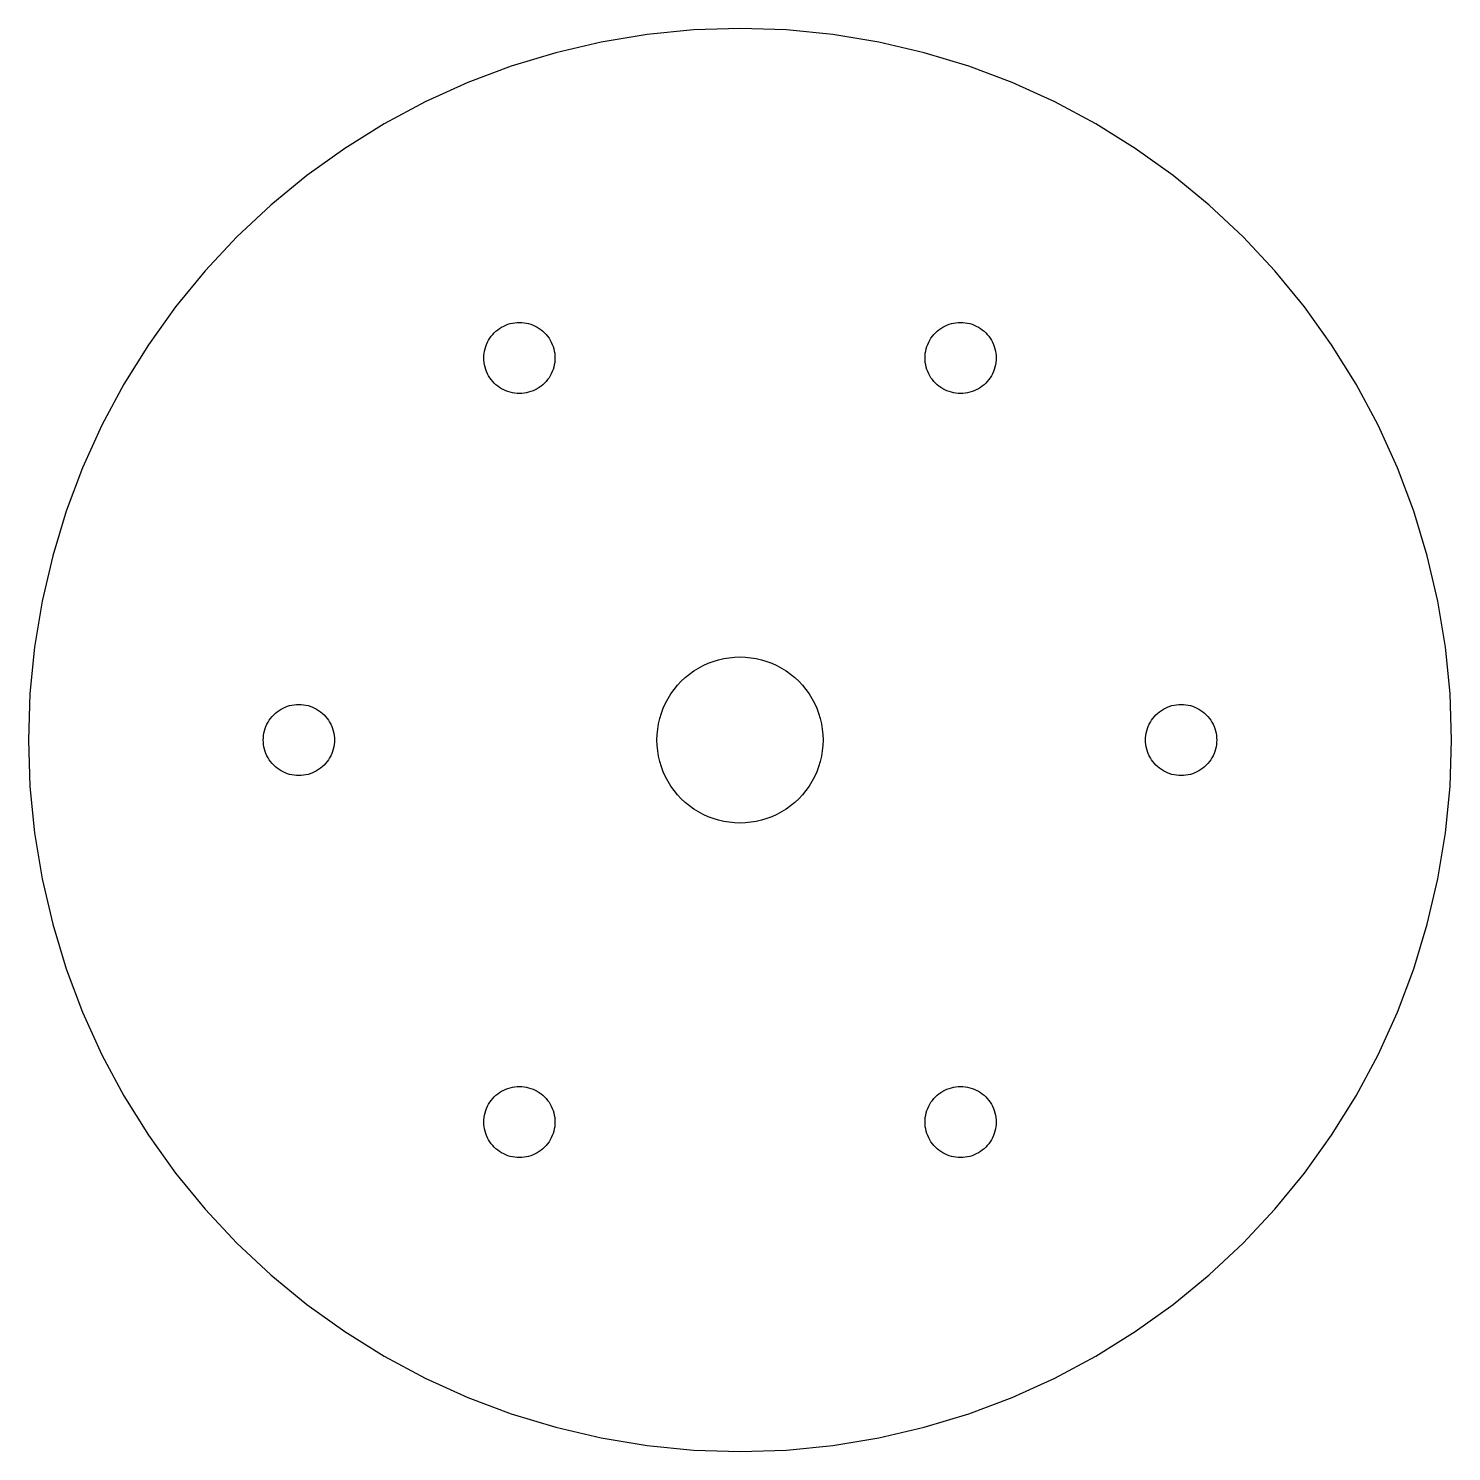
# Model space of a CAD drawing. Header units: millimetres. Extents: x -45 to 45, y -45 to 45.
import ezdxf

# ---------------------------------------------------------------- set-up
doc = ezdxf.new("R2010")
doc.units = ezdxf.units.MM

msp = doc.modelspace()

# ---------------------------------------------------------------- linework, layer by layer
at = {"layer": 'SCHNITT'}
for points in [[(2.943, -44.904), (5.874, -44.615), (8.779, -44.135), (11.647, -43.467), (14.465, -42.612), (17.221, -41.575), (19.903, -40.359), (22.5, -38.971), (25.001, -37.416), (27.394, -35.701), (29.671, -33.833), (31.82, -31.82), (33.833, -29.671), (35.701, -27.394), (37.416, -25.001), (38.971, -22.5), (40.359, -19.903), (41.575, -17.221), (42.612, -14.465), (43.467, -11.647), (44.135, -8.779), (44.615, -5.874), (44.904, -2.943), (45, 0), (44.904, 2.943), (44.615, 5.874), (44.135, 8.779), (43.467, 11.647), (42.612, 14.465), (41.575, 17.221), (40.359, 19.903), (38.971, 22.5), (37.416, 25.001), (35.701, 27.394), (33.833, 29.671), (31.82, 31.82), (29.671, 33.833), (27.394, 35.701), (25.001, 37.416), (22.5, 38.971), (19.903, 40.359), (17.221, 41.575), (14.465, 42.612), (11.647, 43.467), (8.779, 44.135), (5.874, 44.615), (2.943, 44.904), (0, 45), (-2.943, 44.904), (-5.874, 44.615), (-8.779, 44.135), (-11.647, 43.467), (-14.465, 42.612), (-17.221, 41.575), (-19.903, 40.359), (-22.5, 38.971), (-25.001, 37.416), (-27.394, 35.701), (-29.671, 33.833), (-31.82, 31.82), (-33.833, 29.671), (-35.701, 27.394), (-37.416, 25.001), (-38.971, 22.5), (-40.359, 19.903), (-41.575, 17.221), (-42.612, 14.465), (-43.467, 11.647), (-44.135, 8.779), (-44.615, 5.874), (-44.904, 2.943), (-45, 0), (-44.904, -2.943), (-44.615, -5.874), (-44.135, -8.779), (-43.467, -11.647), (-42.612, -14.465), (-41.575, -17.221), (-40.359, -19.903), (-38.971, -22.5), (-37.416, -25.001), (-35.701, -27.394), (-33.833, -29.671), (-31.82, -31.82), (-29.671, -33.833), (-27.394, -35.701), (-25.001, -37.416), (-22.5, -38.971), (-19.903, -40.359), (-17.221, -41.575), (-14.465, -42.612), (-11.647, -43.467), (-8.779, -44.135), (-5.874, -44.615), (-2.943, -44.904), (0, -45)], [(-14.097, 21.917), (-14.244, 21.931), (-14.389, 21.955), (-14.532, 21.989), (-14.673, 22.032), (-14.811, 22.083), (-14.945, 22.144), (-15.075, 22.214), (-15.2, 22.291), (-15.32, 22.377), (-15.434, 22.47), (-15.541, 22.571), (-15.642, 22.679), (-15.735, 22.792), (-15.821, 22.912), (-15.899, 23.037), (-15.968, 23.167), (-16.029, 23.301), (-16.081, 23.439), (-16.123, 23.58), (-16.157, 23.723), (-16.181, 23.868), (-16.195, 24.015), (-16.2, 24.162), (-16.195, 24.309), (-16.181, 24.456), (-16.157, 24.601), (-16.123, 24.744), (-16.081, 24.885), (-16.029, 25.023), (-15.968, 25.157), (-15.899, 25.287), (-15.821, 25.412), (-15.735, 25.532), (-15.642, 25.646), (-15.541, 25.753), (-15.434, 25.854), (-15.32, 25.947), (-15.2, 26.033), (-15.075, 26.111), (-14.945, 26.18), (-14.811, 26.241), (-14.673, 26.293), (-14.532, 26.335), (-14.389, 26.369), (-14.244, 26.393), (-14.097, 26.407), (-13.95, 26.412), (-13.803, 26.407), (-13.656, 26.393), (-13.511, 26.369), (-13.368, 26.335), (-13.227, 26.293), (-13.089, 26.241), (-12.955, 26.18), (-12.825, 26.111), (-12.7, 26.033), (-12.58, 25.947), (-12.466, 25.854), (-12.359, 25.753), (-12.258, 25.646), (-12.165, 25.532), (-12.079, 25.412), (-12.001, 25.287), (-11.932, 25.157), (-11.871, 25.023), (-11.819, 24.885), (-11.777, 24.744), (-11.743, 24.601), (-11.719, 24.456), (-11.705, 24.309), (-11.7, 24.162), (-11.705, 24.015), (-11.719, 23.868), (-11.743, 23.723), (-11.777, 23.58), (-11.819, 23.439), (-11.871, 23.301), (-11.932, 23.167), (-12.001, 23.037), (-12.079, 22.912), (-12.165, 22.792), (-12.258, 22.679), (-12.359, 22.571), (-12.466, 22.47), (-12.58, 22.377), (-12.7, 22.291), (-12.825, 22.214), (-12.955, 22.144), (-13.089, 22.083), (-13.227, 22.032), (-13.368, 21.989), (-13.511, 21.955), (-13.656, 21.931), (-13.803, 21.917), (-13.95, 21.912)], [(13.803, 21.917), (13.656, 21.931), (13.511, 21.955), (13.368, 21.989), (13.227, 22.032), (13.089, 22.083), (12.955, 22.144), (12.825, 22.214), (12.7, 22.291), (12.58, 22.377), (12.466, 22.47), (12.359, 22.571), (12.258, 22.679), (12.165, 22.792), (12.079, 22.912), (12.001, 23.037), (11.932, 23.167), (11.871, 23.301), (11.819, 23.439), (11.777, 23.58), (11.743, 23.723), (11.719, 23.868), (11.705, 24.015), (11.7, 24.162), (11.705, 24.309), (11.719, 24.456), (11.743, 24.601), (11.777, 24.744), (11.819, 24.885), (11.871, 25.023), (11.932, 25.157), (12.001, 25.287), (12.079, 25.412), (12.165, 25.532), (12.258, 25.646), (12.359, 25.753), (12.466, 25.854), (12.58, 25.947), (12.7, 26.033), (12.825, 26.111), (12.955, 26.18), (13.089, 26.241), (13.227, 26.293), (13.368, 26.335), (13.511, 26.369), (13.656, 26.393), (13.803, 26.407), (13.95, 26.412), (14.097, 26.407), (14.244, 26.393), (14.389, 26.369), (14.532, 26.335), (14.673, 26.293), (14.811, 26.241), (14.945, 26.18), (15.075, 26.111), (15.2, 26.033), (15.32, 25.947), (15.434, 25.854), (15.541, 25.753), (15.642, 25.646), (15.735, 25.532), (15.821, 25.412), (15.899, 25.287), (15.968, 25.157), (16.029, 25.023), (16.081, 24.885), (16.123, 24.744), (16.157, 24.601), (16.181, 24.456), (16.195, 24.309), (16.2, 24.162), (16.195, 24.015), (16.181, 23.868), (16.157, 23.723), (16.123, 23.58), (16.081, 23.439), (16.029, 23.301), (15.968, 23.167), (15.899, 23.037), (15.821, 22.912), (15.735, 22.792), (15.642, 22.679), (15.541, 22.571), (15.434, 22.47), (15.32, 22.377), (15.2, 22.291), (15.075, 22.214), (14.945, 22.144), (14.811, 22.083), (14.673, 22.032), (14.532, 21.989), (14.389, 21.955), (14.244, 21.931), (14.097, 21.917), (13.95, 21.912)], [(-0.343, -5.239), (-0.685, -5.205), (-1.024, -5.149), (-1.359, -5.071), (-1.688, -4.971), (-2.009, -4.85), (-2.322, -4.709), (-2.625, -4.547), (-2.917, -4.365), (-3.196, -4.165), (-3.462, -3.947), (-3.712, -3.712), (-3.947, -3.462), (-4.165, -3.196), (-4.365, -2.917), (-4.547, -2.625), (-4.709, -2.322), (-4.85, -2.009), (-4.971, -1.688), (-5.071, -1.359), (-5.149, -1.024), (-5.205, -0.685), (-5.239, -0.343), (-5.25, 0), (-5.239, 0.343), (-5.205, 0.685), (-5.149, 1.024), (-5.071, 1.359), (-4.971, 1.688), (-4.85, 2.009), (-4.709, 2.322), (-4.547, 2.625), (-4.365, 2.917), (-4.165, 3.196), (-3.947, 3.462), (-3.712, 3.712), (-3.462, 3.947), (-3.196, 4.165), (-2.917, 4.365), (-2.625, 4.547), (-2.322, 4.709), (-2.009, 4.85), (-1.688, 4.971), (-1.359, 5.071), (-1.024, 5.149), (-0.685, 5.205), (-0.343, 5.239), (0, 5.25), (0.343, 5.239), (0.685, 5.205), (1.024, 5.149), (1.359, 5.071), (1.688, 4.971), (2.009, 4.85), (2.322, 4.709), (2.625, 4.547), (2.917, 4.365), (3.196, 4.165), (3.462, 3.947), (3.712, 3.712), (3.947, 3.462), (4.165, 3.196), (4.365, 2.917), (4.547, 2.625), (4.709, 2.322), (4.85, 2.009), (4.971, 1.688), (5.071, 1.359), (5.149, 1.024), (5.205, 0.685), (5.239, 0.343), (5.25, 0), (5.239, -0.343), (5.205, -0.685), (5.149, -1.024), (5.071, -1.359), (4.971, -1.688), (4.85, -2.009), (4.709, -2.322), (4.547, -2.625), (4.365, -2.917), (4.165, -3.196), (3.947, -3.462), (3.712, -3.712), (3.462, -3.947), (3.196, -4.165), (2.917, -4.365), (2.625, -4.547), (2.322, -4.709), (2.009, -4.85), (1.688, -4.971), (1.359, -5.071), (1.024, -5.149), (0.685, -5.205), (0.343, -5.239), (0, -5.25)], [(-28.047, -2.245), (-28.194, -2.231), (-28.339, -2.207), (-28.482, -2.173), (-28.623, -2.131), (-28.761, -2.079), (-28.895, -2.018), (-29.025, -1.949), (-29.15, -1.871), (-29.27, -1.785), (-29.384, -1.692), (-29.491, -1.591), (-29.592, -1.484), (-29.685, -1.37), (-29.771, -1.25), (-29.849, -1.125), (-29.918, -0.995), (-29.979, -0.861), (-30.031, -0.723), (-30.073, -0.582), (-30.107, -0.439), (-30.131, -0.294), (-30.145, -0.147), (-30.15, 0), (-30.145, 0.147), (-30.131, 0.294), (-30.107, 0.439), (-30.073, 0.582), (-30.031, 0.723), (-29.979, 0.861), (-29.918, 0.995), (-29.849, 1.125), (-29.771, 1.25), (-29.685, 1.37), (-29.592, 1.484), (-29.491, 1.591), (-29.384, 1.692), (-29.27, 1.785), (-29.15, 1.871), (-29.025, 1.949), (-28.895, 2.018), (-28.761, 2.079), (-28.623, 2.131), (-28.482, 2.173), (-28.339, 2.207), (-28.194, 2.231), (-28.047, 2.245), (-27.9, 2.25), (-27.753, 2.245), (-27.606, 2.231), (-27.461, 2.207), (-27.318, 2.173), (-27.177, 2.131), (-27.039, 2.079), (-26.905, 2.018), (-26.775, 1.949), (-26.65, 1.871), (-26.53, 1.785), (-26.416, 1.692), (-26.309, 1.591), (-26.208, 1.484), (-26.115, 1.37), (-26.029, 1.25), (-25.951, 1.125), (-25.882, 0.995), (-25.821, 0.861), (-25.769, 0.723), (-25.727, 0.582), (-25.693, 0.439), (-25.669, 0.294), (-25.655, 0.147), (-25.65, 0), (-25.655, -0.147), (-25.669, -0.294), (-25.693, -0.439), (-25.727, -0.582), (-25.769, -0.723), (-25.821, -0.861), (-25.882, -0.995), (-25.951, -1.125), (-26.029, -1.25), (-26.115, -1.37), (-26.208, -1.484), (-26.309, -1.591), (-26.416, -1.692), (-26.53, -1.785), (-26.65, -1.871), (-26.775, -1.949), (-26.905, -2.018), (-27.039, -2.079), (-27.177, -2.131), (-27.318, -2.173), (-27.461, -2.207), (-27.606, -2.231), (-27.753, -2.245), (-27.9, -2.25)], [(27.753, -2.245), (27.606, -2.231), (27.461, -2.207), (27.318, -2.173), (27.177, -2.131), (27.039, -2.079), (26.905, -2.018), (26.775, -1.949), (26.65, -1.871), (26.53, -1.785), (26.416, -1.692), (26.309, -1.591), (26.208, -1.484), (26.115, -1.37), (26.029, -1.25), (25.951, -1.125), (25.882, -0.995), (25.821, -0.861), (25.769, -0.723), (25.727, -0.582), (25.693, -0.439), (25.669, -0.294), (25.655, -0.147), (25.65, 0), (25.655, 0.147), (25.669, 0.294), (25.693, 0.439), (25.727, 0.582), (25.769, 0.723), (25.821, 0.861), (25.882, 0.995), (25.951, 1.125), (26.029, 1.25), (26.115, 1.37), (26.208, 1.484), (26.309, 1.591), (26.416, 1.692), (26.53, 1.785), (26.65, 1.871), (26.775, 1.949), (26.905, 2.018), (27.039, 2.079), (27.177, 2.131), (27.318, 2.173), (27.461, 2.207), (27.606, 2.231), (27.753, 2.245), (27.9, 2.25), (28.047, 2.245), (28.194, 2.231), (28.339, 2.207), (28.482, 2.173), (28.623, 2.131), (28.761, 2.079), (28.895, 2.018), (29.025, 1.949), (29.15, 1.871), (29.27, 1.785), (29.384, 1.692), (29.491, 1.591), (29.592, 1.484), (29.685, 1.37), (29.771, 1.25), (29.849, 1.125), (29.918, 0.995), (29.979, 0.861), (30.031, 0.723), (30.073, 0.582), (30.107, 0.439), (30.131, 0.294), (30.145, 0.147), (30.15, 0), (30.145, -0.147), (30.131, -0.294), (30.107, -0.439), (30.073, -0.582), (30.031, -0.723), (29.979, -0.861), (29.918, -0.995), (29.849, -1.125), (29.771, -1.25), (29.685, -1.37), (29.592, -1.484), (29.491, -1.591), (29.384, -1.692), (29.27, -1.785), (29.15, -1.871), (29.025, -1.949), (28.895, -2.018), (28.761, -2.079), (28.623, -2.131), (28.482, -2.173), (28.339, -2.207), (28.194, -2.231), (28.047, -2.245), (27.9, -2.25)], [(-14.097, -26.407), (-14.244, -26.393), (-14.389, -26.369), (-14.532, -26.335), (-14.673, -26.293), (-14.811, -26.241), (-14.945, -26.18), (-15.075, -26.111), (-15.2, -26.033), (-15.32, -25.947), (-15.434, -25.854), (-15.541, -25.753), (-15.642, -25.646), (-15.735, -25.532), (-15.821, -25.412), (-15.899, -25.287), (-15.968, -25.157), (-16.029, -25.023), (-16.081, -24.885), (-16.123, -24.744), (-16.157, -24.601), (-16.181, -24.456), (-16.195, -24.309), (-16.2, -24.162), (-16.195, -24.015), (-16.181, -23.868), (-16.157, -23.723), (-16.123, -23.58), (-16.081, -23.439), (-16.029, -23.301), (-15.968, -23.167), (-15.899, -23.037), (-15.821, -22.912), (-15.735, -22.792), (-15.642, -22.679), (-15.541, -22.571), (-15.434, -22.47), (-15.32, -22.377), (-15.2, -22.291), (-15.075, -22.214), (-14.945, -22.144), (-14.811, -22.083), (-14.673, -22.032), (-14.532, -21.989), (-14.389, -21.955), (-14.244, -21.931), (-14.097, -21.917), (-13.95, -21.912), (-13.803, -21.917), (-13.656, -21.931), (-13.511, -21.955), (-13.368, -21.989), (-13.227, -22.032), (-13.089, -22.083), (-12.955, -22.144), (-12.825, -22.214), (-12.7, -22.291), (-12.58, -22.377), (-12.466, -22.47), (-12.359, -22.571), (-12.258, -22.679), (-12.165, -22.792), (-12.079, -22.912), (-12.001, -23.037), (-11.932, -23.167), (-11.871, -23.301), (-11.819, -23.439), (-11.777, -23.58), (-11.743, -23.723), (-11.719, -23.868), (-11.705, -24.015), (-11.7, -24.162), (-11.705, -24.309), (-11.719, -24.456), (-11.743, -24.601), (-11.777, -24.744), (-11.819, -24.885), (-11.871, -25.023), (-11.932, -25.157), (-12.001, -25.287), (-12.079, -25.412), (-12.165, -25.532), (-12.258, -25.646), (-12.359, -25.753), (-12.466, -25.854), (-12.58, -25.947), (-12.7, -26.033), (-12.825, -26.111), (-12.955, -26.18), (-13.089, -26.241), (-13.227, -26.293), (-13.368, -26.335), (-13.511, -26.369), (-13.656, -26.393), (-13.803, -26.407), (-13.95, -26.412)], [(13.803, -26.407), (13.656, -26.393), (13.511, -26.369), (13.368, -26.335), (13.227, -26.293), (13.089, -26.241), (12.955, -26.18), (12.825, -26.111), (12.7, -26.033), (12.58, -25.947), (12.466, -25.854), (12.359, -25.753), (12.258, -25.646), (12.165, -25.532), (12.079, -25.412), (12.001, -25.287), (11.932, -25.157), (11.871, -25.023), (11.819, -24.885), (11.777, -24.744), (11.743, -24.601), (11.719, -24.456), (11.705, -24.309), (11.7, -24.162), (11.705, -24.015), (11.719, -23.868), (11.743, -23.723), (11.777, -23.58), (11.819, -23.439), (11.871, -23.301), (11.932, -23.167), (12.001, -23.037), (12.079, -22.912), (12.165, -22.792), (12.258, -22.679), (12.359, -22.571), (12.466, -22.47), (12.58, -22.377), (12.7, -22.291), (12.825, -22.214), (12.955, -22.144), (13.089, -22.083), (13.227, -22.032), (13.368, -21.989), (13.511, -21.955), (13.656, -21.931), (13.803, -21.917), (13.95, -21.912), (14.097, -21.917), (14.244, -21.931), (14.389, -21.955), (14.532, -21.989), (14.673, -22.032), (14.811, -22.083), (14.945, -22.144), (15.075, -22.214), (15.2, -22.291), (15.32, -22.377), (15.434, -22.47), (15.541, -22.571), (15.642, -22.679), (15.735, -22.792), (15.821, -22.912), (15.899, -23.037), (15.968, -23.167), (16.029, -23.301), (16.081, -23.439), (16.123, -23.58), (16.157, -23.723), (16.181, -23.868), (16.195, -24.015), (16.2, -24.162), (16.195, -24.309), (16.181, -24.456), (16.157, -24.601), (16.123, -24.744), (16.081, -24.885), (16.029, -25.023), (15.968, -25.157), (15.899, -25.287), (15.821, -25.412), (15.735, -25.532), (15.642, -25.646), (15.541, -25.753), (15.434, -25.854), (15.32, -25.947), (15.2, -26.033), (15.075, -26.111), (14.945, -26.18), (14.811, -26.241), (14.673, -26.293), (14.532, -26.335), (14.389, -26.369), (14.244, -26.393), (14.097, -26.407), (13.95, -26.412)]]:
    msp.add_lwpolyline(points, close=True, dxfattribs=at)

doc.saveas('drawing.dxf')
